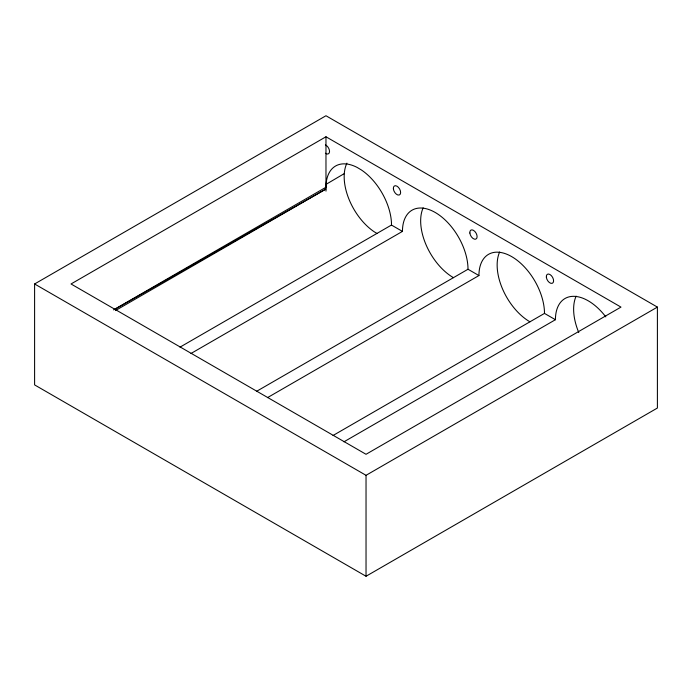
<?xml version="1.0" encoding="UTF-8"?>
<svg xmlns="http://www.w3.org/2000/svg" width="692" height="692" viewBox="0 0 692 692"><rect width="100%" height="100%" fill="white"/><g stroke="black" fill="none" stroke-linecap="round" stroke-linejoin="round"><path stroke-width="1.04" d="M325.984 191.122L325.967 136.774L71.025 283.971L366.033 454.289L620.975 307.101L325.967 136.774M179.989 347.15L391.464 225.056L391.49 223.326A46.355 26.763 60 0 0 361.518 170.05L357.236 167.481A46.355 26.763 60 0 0 326.088 184.107L325.967 187.247L324.773 189.695L115.434 310.578M326.079 184.332L344.296 173.597M34.6 283.971L325.967 115.746L657.4 307.101L657.4 408.029L366.033 576.254L34.6 384.899L34.6 283.971L366.033 475.317L657.4 307.101M113.557 309.878L325.967 187.247M190.983 353.491L402.45 231.396A46.355 26.763 60 0 1 435.233 212.479A46.355 26.763 60 0 1 468.008 269.249L478.933 275.554A46.355 26.763 60 0 1 511.717 256.637A46.355 26.763 60 0 1 544.492 313.407L555.425 319.713A46.355 26.763 60 0 1 572.431 296.358A46.355 26.763 60 0 1 605.811 316.884M256.542 391.343L468.008 269.249M267.467 397.649L478.933 275.554M333.025 435.502L544.492 313.407M343.95 441.807L555.425 319.713M114.569 309.48L325.984 189.002M391.464 225.056L402.45 231.396M376.958 233.429L374.182 231.768A46.355 26.763 60 0 1 346.917 163.156M366.033 475.317L366.033 576.254M578.763 332.497A46.355 26.763 60 0 1 576.125 296.159M529.925 321.815A46.355 26.763 60 0 1 499.641 252M453.442 277.665A46.355 26.763 60 0 1 423.158 207.842M325.413 144.896A5.147 2.976 60 0 1 329.53 151.444A5.147 2.976 60 0 1 325.413 153.235M546.343 277.172A5.147 2.976 60 0 0 552.173 283.331A5.147 2.976 60 0 0 551.351 275.632A5.147 2.976 60 0 0 546.343 277.172M469.859 233.014A5.147 2.976 60 0 0 475.689 239.172A5.147 2.976 60 0 0 474.868 231.474A5.147 2.976 60 0 0 469.859 233.014M393.376 188.864A5.147 2.976 60 0 0 399.206 195.014A5.147 2.976 60 0 0 398.384 187.316A5.147 2.976 60 0 0 393.376 188.864"/></g></svg>
